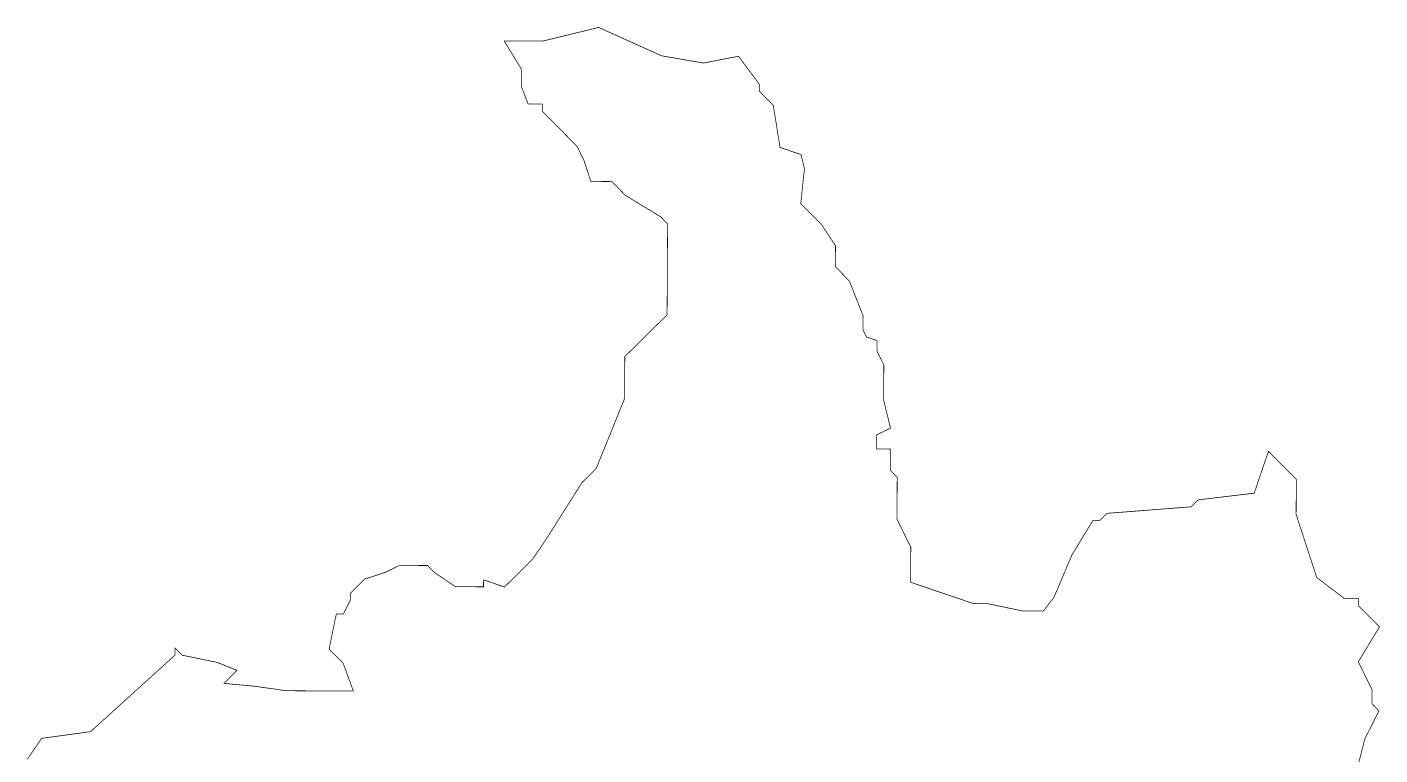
# Model space of a CAD drawing. Header units: metres. Extents: x 317450 to 322614, y 1860660 to 1866028.
# Drawn here: x 318878 to 322614, y 1864018 to 1866028 of the extents above; entities that cross this region are included whole.
import ezdxf

# ---------------------------------------------------------------- set-up
doc = ezdxf.new("R2010")
doc.units = ezdxf.units.M

msp = doc.modelspace()

# ---------------------------------------------------------------- linework, layer by layer
at = {"color": 6, "const_width": 2, "flags": 128}
for points in [[(320195.8, 1865989.6), (320302.1, 1865989), (320457, 1866026.8), (320630.6, 1865948.5), (320746.5, 1865928.5), (320843.2, 1865947.3), (320900.8, 1865869.6), (320900.8, 1865850.2), (320939.2, 1865811.4), (320957.8, 1865695.3), (321015.8, 1865675.7), (321025.2, 1865636.9), (321015, 1865540.3), (321072.7, 1865482), (321111, 1865423.8), (321110.6, 1865365.8), (321149.1, 1865326.8), (321187.3, 1865229.9), (321187, 1865191.3), (321196.6, 1865171.9), (321225.6, 1865162.1), (321225.4, 1865133), (321244.5, 1865094.3), (321243.9, 1864997.6), (321262.8, 1864920.1), (321224.1, 1864901.1), (321223.9, 1864862.4), (321262.5, 1864862.1), (321262.2, 1864804.1), (321281.4, 1864784.7), (321280.8, 1864668.7), (321319, 1864591.1), (321318.4, 1864494.5), (321492.1, 1864435.5), (321530.8, 1864435.3), (321627.3, 1864415.4), (321685.3, 1864415.1), (321714.6, 1864453.6), (321763.6, 1864569.3), (321822.1, 1864665.6), (321841.4, 1864665.5), (321860.9, 1864684.8), (322093, 1864702.8), (322112.4, 1864722), (322267.2, 1864740.5), (322306.6, 1864856.2), (322383.5, 1864778.5), (322383, 1864681.8), (322440, 1864507.4), (322517, 1864449), (322555.6, 1864448.8), (322555.5, 1864429.5), (322613.2, 1864371.1), (322554.7, 1864274.8), (322592.9, 1864197.3), (322592.7, 1864158.6), (322611.9, 1864139.1), (322572.8, 1864062), (322553, 1863984.8)], [(318879.4, 1864005.6), (318918.4, 1864063.3), (319053.9, 1864081.9), (319287.1, 1864293.3), (319287.2, 1864312.6), (319306.4, 1864293.1), (319403, 1864273.3), (319457.8, 1864251.3), (319422, 1864215.2), (319509, 1864207), (319595.9, 1864194.8), (319779.6, 1864193.8), (319751, 1864271.3), (319712.6, 1864310.2), (319732.4, 1864406.7), (319751.8, 1864406.6), (319771.3, 1864445.2), (319771.4, 1864464.5), (319810.3, 1864503), (319868.4, 1864522), (319907.2, 1864541.1), (319984.5, 1864540.7), (320003.8, 1864521.2), (320061.6, 1864482.2), (320138.9, 1864481.8), (320139, 1864501.1), (320196.9, 1864481.5), (320274.7, 1864558.4), (320313.7, 1864616.1), (320411.2, 1864770.3), (320450.1, 1864808.7), (320528.5, 1865001.7), (320529.2, 1865117.7), (320645.9, 1865233), (320647.3, 1865484.4), (320628.1, 1865503.8), (320531.7, 1865562.3), (320493.3, 1865601.2), (320435.3, 1865601.6), (320416.2, 1865659.7), (320397.2, 1865698.5), (320301, 1865795.7), (320301, 1865815), (320262.4, 1865815.2), (320243.4, 1865863.7), (320243.4, 1865912), (320195.8, 1865989.6)]]:
    msp.add_lwpolyline(points, dxfattribs=at)

doc.saveas('drawing.dxf')
